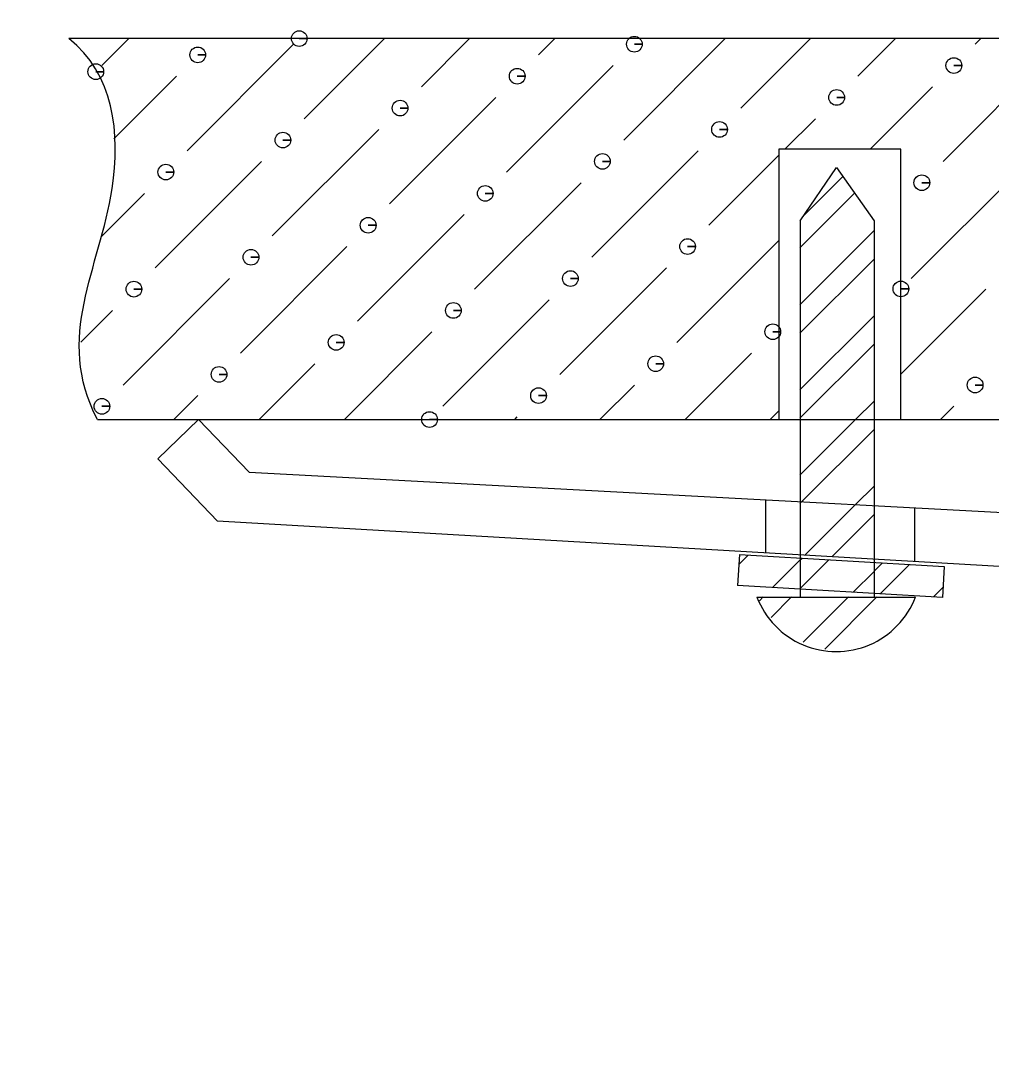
# Model space of a CAD drawing. Header units: millimetres. Extents: x 195 to 1608, y 339 to 1330.
# Drawn here: x 1064.21 to 1089.35, y 940.93 to 968.02 of the extents above; entities that cross this region are included whole.
import ezdxf

# ---------------------------------------------------------------- set-up
doc = ezdxf.new("R2010")
doc.units = ezdxf.units.MM
doc.layers.add('尺寸標注', color=1, linetype='Continuous', lineweight=30)
doc.layers.add('細實線', color=1, linetype='Continuous', lineweight=13)
doc.styles.add('DIM', font='txt.shx', dxfattribs={"width": 0.7, "bigfont": 'chineset.shx'})
doc.dimstyles.new('mm+in', dxfattribs={"dimscale": 3.5, "dimtxt": 3.5, "dimasz": 2.5, "dimexe": 1.25, "dimexo": 0.625, "dimgap": 2, "dimtad": 1, "dimtoh": 1, "dimtxsty": 'DIM', "dimcen": 0, "dimclrd": 256, "dimclre": 256, "dimclrt": 3, "dimadec": 0, "dimazin": 0, "dimtfac": 1, "dimtmove": 0, "dimatfit": 3, "dimfxl": 1, "dimlwd": -1, "dimarcsym": 0})
doc.dimstyles.new('mm+in(开孔纸尺寸)', dxfattribs={"dimscale": 3, "dimtxt": 3.8, "dimasz": 2, "dimexe": 1.25, "dimexo": 0.625, "dimgap": 2, "dimtad": 1, "dimtxsty": 'DIM', "dimcen": 0, "dimclrd": 256, "dimclre": 256, "dimclrt": 3, "dimadec": 0, "dimazin": 0, "dimtfac": 1, "dimtmove": 0, "dimatfit": 1, "dimfxl": 1, "dimlwd": -1, "dimarcsym": 0})

# ---------------------------------------------------------------- blocks, each defined once
blk = doc.blocks.new('*D22')
at = {"layer": 'Defpoints', "color": 0}
for p in [(1140.221, 1120.803), (608.6, 865.319), (1140.221, 865.318)]:
    blk.add_point(p, dxfattribs=at)
at = {"layer": '尺寸標注', "lineweight": -2}
for p, q in [((608.6, 867.194), (608.6, 1124.553)), ((1140.221, 867.193), (1140.221, 1124.553))]:
    blk.add_line(p, q, dxfattribs=at)
at = {"layer": '尺寸標注'}
blk.add_line((614.6, 1120.803), (1134.221, 1120.803), dxfattribs=at)
for points in [[(614.6, 1121.803), (614.6, 1119.803), (608.6, 1120.803)], [(1134.221, 1119.803), (1134.221, 1121.803), (1140.221, 1120.803)]]:
    blk.add_solid(points, dxfattribs=at)
at = {"layer": '尺寸標注', "color": 3, "insert": (874.411, 1133.453), "char_height": 11.4, "attachment_point": 5, "style": 'DIM'}
blk.add_mtext('531,62mm [20 15/16"]', dxfattribs=at)
blk = doc.blocks.new('*D23')
at = {"layer": 'Defpoints', "color": 0}
for p in [(1146.571, 1167.803), (1146.571, 865.319), (602.25, 865.257)]:
    blk.add_point(p, dxfattribs=at)
at = {"layer": '尺寸標注', "lineweight": -2}
for p, q in [((602.25, 867.132), (602.25, 1171.553)), ((1146.571, 867.194), (1146.571, 1171.553))]:
    blk.add_line(p, q, dxfattribs=at)
at = {"layer": '尺寸標注'}
blk.add_line((608.25, 1167.803), (1140.571, 1167.803), dxfattribs=at)
for points in [[(608.25, 1168.803), (608.25, 1166.803), (602.25, 1167.803)], [(1140.571, 1166.803), (1140.571, 1168.803), (1146.571, 1167.803)]]:
    blk.add_solid(points, dxfattribs=at)
at = {"layer": '尺寸標注', "color": 3, "insert": (874.411, 1180.453), "char_height": 11.4, "attachment_point": 5, "style": 'DIM'}
blk.add_mtext('544,32mm [21 7/16"]', dxfattribs=at)
blk = doc.blocks.new('*D24')
at = {"layer": 'Defpoints', "color": 0}
for p in [(1152.921, 1207.303), (595.9, 865.319), (1152.921, 865.319)]:
    blk.add_point(p, dxfattribs=at)
at = {"layer": '尺寸標注', "lineweight": -2}
for p, q in [((595.9, 867.194), (595.9, 1211.053)), ((1152.921, 867.194), (1152.921, 1211.053))]:
    blk.add_line(p, q, dxfattribs=at)
at = {"layer": '尺寸標注'}
blk.add_line((601.9, 1207.303), (1146.921, 1207.303), dxfattribs=at)
for points in [[(601.9, 1208.303), (601.9, 1206.303), (595.9, 1207.303)], [(1146.921, 1206.303), (1146.921, 1208.303), (1152.921, 1207.303)]]:
    blk.add_solid(points, dxfattribs=at)
at = {"layer": '尺寸標注', "color": 3, "insert": (874.411, 1219.953), "char_height": 11.4, "attachment_point": 5, "style": 'DIM'}
blk.add_mtext('557,02mm [21 15/16"]', dxfattribs=at)
blk = doc.blocks.new('*D29')
at = {"layer": 'Defpoints', "color": 0}
for p in [(874.411, 1059.63), (874.411, 671.009), (1206.72, 671.009)]:
    blk.add_point(p, dxfattribs=at)
at = {"layer": '尺寸標注', "lineweight": -2}
for p, q in [((876.598, 1059.63), (1211.095, 1059.63)), ((876.598, 671.009), (1211.095, 671.009))]:
    blk.add_line(p, q, dxfattribs=at)
at = {"layer": '尺寸標注'}
blk.add_line((1206.72, 1050.88), (1206.72, 679.759), dxfattribs=at)
for points in [[(1208.179, 1050.88), (1205.262, 1050.88), (1206.72, 1059.63)], [(1205.262, 679.759), (1208.179, 679.759), (1206.72, 671.009)]]:
    blk.add_solid(points, dxfattribs=at)
at = {"layer": '尺寸標注', "color": 3, "insert": (1192.575, 865.319), "char_height": 12.25, "attachment_point": 5, "rotation": 90, "style": 'DIM'}
blk.add_mtext('388,62mm [15 5/16"]', dxfattribs=at)
blk = doc.blocks.new('*D30')
at = {"layer": 'Defpoints', "color": 0}
for p in [(874.349, 1065.98), (874.411, 664.659), (1257.22, 664.659)]:
    blk.add_point(p, dxfattribs=at)
at = {"layer": '尺寸標注', "lineweight": -2}
for p, q in [((876.537, 1065.98), (1261.595, 1065.98)), ((876.598, 664.659), (1261.595, 664.659))]:
    blk.add_line(p, q, dxfattribs=at)
at = {"layer": '尺寸標注'}
blk.add_line((1257.22, 1057.23), (1257.22, 673.409), dxfattribs=at)
for points in [[(1258.679, 1057.23), (1255.762, 1057.23), (1257.22, 1065.98)], [(1255.762, 673.409), (1258.679, 673.409), (1257.22, 664.659)]]:
    blk.add_solid(points, dxfattribs=at)
at = {"layer": '尺寸標注', "color": 3, "insert": (1243.075, 863.654), "char_height": 12.25, "attachment_point": 5, "rotation": 90, "style": 'DIM'}
blk.add_mtext('401,32mm [15 13/16"]', dxfattribs=at)
blk = doc.blocks.new('*D31')
at = {"layer": 'Defpoints', "color": 0}
for p in [(874.348, 1072.33), (874.411, 658.309), (1316.72, 658.309)]:
    blk.add_point(p, dxfattribs=at)
at = {"layer": '尺寸標注', "lineweight": -2}
for p, q in [((876.536, 1072.33), (1321.095, 1072.33)), ((876.598, 658.309), (1321.095, 658.309))]:
    blk.add_line(p, q, dxfattribs=at)
at = {"layer": '尺寸標注'}
blk.add_line((1316.72, 1063.58), (1316.72, 667.059), dxfattribs=at)
for points in [[(1318.179, 1063.58), (1315.262, 1063.58), (1316.72, 1072.33)], [(1315.262, 667.059), (1318.179, 667.059), (1316.72, 658.309)]]:
    blk.add_solid(points, dxfattribs=at)
at = {"layer": '尺寸標注', "color": 3, "insert": (1302.575, 865.154), "char_height": 12.25, "attachment_point": 5, "rotation": 90, "style": 'DIM'}
blk.add_mtext('414,02mm [16 5/16"]', dxfattribs=at)

msp = doc.modelspace()

# ---------------------------------------------------------------- linework, layer by layer
at = {"layer": '細實線'}
for points, knots in [([(1071.423, 967.56), (1071.423, 967.56), (1071.626, 967.56), (1071.626, 967.56), (1071.626, 967.56), (1071.626, 967.672), (1071.535, 967.763), (1071.423, 967.763), (1071.423, 967.763), (1071.311, 967.763), (1071.22, 967.672), (1071.22, 967.56), (1071.22, 967.56), (1071.22, 967.448), (1071.311, 967.357), (1071.423, 967.357), (1071.423, 967.357), (1071.535, 967.357), (1071.626, 967.448), (1071.626, 967.56), (1071.626, 967.56), (1071.626, 967.56), (1071.423, 967.56), (1071.423, 967.56)], [0, 0, 0, 0, 0.142857, 0.142857, 0.142857, 0.142857, 0.285714, 0.285714, 0.285714, 0.285714, 0.428571, 0.428571, 0.428571, 0.428571, 0.571429, 0.571429, 0.571429, 0.571429, 0.714286, 0.714286, 0.714286, 0.714286, 1, 1, 1, 1]), ([(1066.193, 957.689), (1065.079, 959.833), (1066.256, 961.598), (1066.576, 963.672), (1066.576, 963.672), (1066.796, 965.094), (1066.612, 966.663), (1065.451, 967.558)], [0, 0, 0, 0, 0.333333, 0.333333, 0.333333, 0.333333, 1, 1, 1, 1]), ([(1080.108, 967.413), (1080.108, 967.413), (1080.311, 967.413), (1080.311, 967.413), (1080.311, 967.413), (1080.311, 967.525), (1080.219, 967.617), (1080.108, 967.617), (1080.108, 967.617), (1079.995, 967.617), (1079.904, 967.525), (1079.904, 967.413), (1079.904, 967.413), (1079.904, 967.302), (1079.995, 967.21), (1080.108, 967.21), (1080.108, 967.21), (1080.219, 967.21), (1080.311, 967.302), (1080.311, 967.413), (1080.311, 967.413), (1080.311, 967.413), (1080.108, 967.413), (1080.108, 967.413)], [0, 0, 0, 0, 0.142857, 0.142857, 0.142857, 0.142857, 0.285714, 0.285714, 0.285714, 0.285714, 0.428571, 0.428571, 0.428571, 0.428571, 0.571429, 0.571429, 0.571429, 0.571429, 0.714286, 0.714286, 0.714286, 0.714286, 1, 1, 1, 1]), ([(1068.793, 967.137), (1068.793, 967.137), (1068.997, 967.137), (1068.997, 967.137), (1068.997, 967.137), (1068.997, 967.249), (1068.905, 967.341), (1068.793, 967.341), (1068.793, 967.341), (1068.681, 967.341), (1068.59, 967.249), (1068.59, 967.137), (1068.59, 967.137), (1068.59, 967.026), (1068.681, 966.934), (1068.793, 966.934), (1068.793, 966.934), (1068.905, 966.934), (1068.997, 967.026), (1068.997, 967.137), (1068.997, 967.137), (1068.997, 967.137), (1068.793, 967.137), (1068.793, 967.137)], [0, 0, 0, 0, 0.142857, 0.142857, 0.142857, 0.142857, 0.285714, 0.285714, 0.285714, 0.285714, 0.428571, 0.428571, 0.428571, 0.428571, 0.571429, 0.571429, 0.571429, 0.571429, 0.714286, 0.714286, 0.714286, 0.714286, 1, 1, 1, 1]), ([(1066.151, 966.701), (1066.151, 966.701), (1066.354, 966.701), (1066.354, 966.701), (1066.354, 966.701), (1066.354, 966.814), (1066.262, 966.905), (1066.151, 966.905), (1066.151, 966.905), (1066.039, 966.905), (1065.947, 966.814), (1065.947, 966.701), (1065.947, 966.701), (1065.947, 966.59), (1066.039, 966.499), (1066.151, 966.499), (1066.151, 966.499), (1066.262, 966.499), (1066.354, 966.59), (1066.354, 966.701), (1066.354, 966.701), (1066.354, 966.701), (1066.151, 966.701), (1066.151, 966.701)], [0, 0, 0, 0, 0.142857, 0.142857, 0.142857, 0.142857, 0.285714, 0.285714, 0.285714, 0.285714, 0.428571, 0.428571, 0.428571, 0.428571, 0.571429, 0.571429, 0.571429, 0.571429, 0.714286, 0.714286, 0.714286, 0.714286, 1, 1, 1, 1]), ([(1088.387, 966.861), (1088.387, 966.861), (1088.59, 966.861), (1088.59, 966.861), (1088.59, 966.861), (1088.59, 966.973), (1088.499, 967.064), (1088.387, 967.064), (1088.387, 967.064), (1088.275, 967.064), (1088.183, 966.973), (1088.183, 966.861), (1088.183, 966.861), (1088.183, 966.749), (1088.275, 966.658), (1088.387, 966.658), (1088.387, 966.658), (1088.499, 966.658), (1088.59, 966.749), (1088.59, 966.861), (1088.59, 966.861), (1088.59, 966.861), (1088.387, 966.861), (1088.387, 966.861)], [0, 0, 0, 0, 0.142857, 0.142857, 0.142857, 0.142857, 0.285714, 0.285714, 0.285714, 0.285714, 0.428571, 0.428571, 0.428571, 0.428571, 0.571429, 0.571429, 0.571429, 0.571429, 0.714286, 0.714286, 0.714286, 0.714286, 1, 1, 1, 1]), ([(1077.071, 966.585), (1077.071, 966.585), (1077.274, 966.585), (1077.274, 966.585), (1077.274, 966.585), (1077.274, 966.697), (1077.183, 966.788), (1077.071, 966.788), (1077.071, 966.788), (1076.959, 966.788), (1076.868, 966.697), (1076.868, 966.585), (1076.868, 966.585), (1076.868, 966.473), (1076.959, 966.381), (1077.071, 966.381), (1077.071, 966.381), (1077.183, 966.381), (1077.274, 966.473), (1077.274, 966.585), (1077.274, 966.585), (1077.274, 966.585), (1077.071, 966.585), (1077.071, 966.585)], [0, 0, 0, 0, 0.142857, 0.142857, 0.142857, 0.142857, 0.285714, 0.285714, 0.285714, 0.285714, 0.428571, 0.428571, 0.428571, 0.428571, 0.571429, 0.571429, 0.571429, 0.571429, 0.714286, 0.714286, 0.714286, 0.714286, 1, 1, 1, 1]), ([(1085.351, 966.034), (1085.351, 966.034), (1085.554, 966.034), (1085.554, 966.034), (1085.554, 966.034), (1085.554, 966.145), (1085.462, 966.237), (1085.351, 966.237), (1085.351, 966.237), (1085.239, 966.237), (1085.147, 966.145), (1085.147, 966.034), (1085.147, 966.034), (1085.147, 965.921), (1085.239, 965.83), (1085.351, 965.83), (1085.351, 965.83), (1085.462, 965.83), (1085.554, 965.921), (1085.554, 966.034), (1085.554, 966.034), (1085.554, 966.034), (1085.351, 966.034), (1085.351, 966.034)], [0, 0, 0, 0, 0.142857, 0.142857, 0.142857, 0.142857, 0.285714, 0.285714, 0.285714, 0.285714, 0.428571, 0.428571, 0.428571, 0.428571, 0.571429, 0.571429, 0.571429, 0.571429, 0.714286, 0.714286, 0.714286, 0.714286, 1, 1, 1, 1]), ([(1074.037, 965.758), (1074.037, 965.758), (1074.24, 965.758), (1074.24, 965.758), (1074.24, 965.758), (1074.24, 965.869), (1074.149, 965.961), (1074.037, 965.961), (1074.037, 965.961), (1073.925, 965.961), (1073.834, 965.869), (1073.834, 965.758), (1073.834, 965.758), (1073.834, 965.646), (1073.925, 965.554), (1074.037, 965.554), (1074.037, 965.554), (1074.149, 965.554), (1074.24, 965.646), (1074.24, 965.758), (1074.24, 965.758), (1074.24, 965.758), (1074.037, 965.758), (1074.037, 965.758)], [0, 0, 0, 0, 0.142857, 0.142857, 0.142857, 0.142857, 0.285714, 0.285714, 0.285714, 0.285714, 0.428571, 0.428571, 0.428571, 0.428571, 0.571429, 0.571429, 0.571429, 0.571429, 0.714286, 0.714286, 0.714286, 0.714286, 1, 1, 1, 1]), ([(1082.315, 965.205), (1082.315, 965.205), (1082.518, 965.205), (1082.518, 965.205), (1082.518, 965.205), (1082.518, 965.317), (1082.427, 965.408), (1082.315, 965.408), (1082.315, 965.408), (1082.203, 965.408), (1082.112, 965.317), (1082.112, 965.205), (1082.112, 965.205), (1082.112, 965.093), (1082.203, 965.001), (1082.315, 965.001), (1082.315, 965.001), (1082.427, 965.001), (1082.518, 965.093), (1082.518, 965.205), (1082.518, 965.205), (1082.518, 965.205), (1082.315, 965.205), (1082.315, 965.205)], [0, 0, 0, 0, 0.142857, 0.142857, 0.142857, 0.142857, 0.285714, 0.285714, 0.285714, 0.285714, 0.428571, 0.428571, 0.428571, 0.428571, 0.571429, 0.571429, 0.571429, 0.571429, 0.714286, 0.714286, 0.714286, 0.714286, 1, 1, 1, 1]), ([(1071.001, 964.929), (1071.001, 964.929), (1071.204, 964.929), (1071.204, 964.929), (1071.204, 964.929), (1071.204, 965.04), (1071.113, 965.132), (1071.001, 965.132), (1071.001, 965.132), (1070.889, 965.132), (1070.798, 965.04), (1070.798, 964.929), (1070.798, 964.929), (1070.798, 964.816), (1070.889, 964.726), (1071.001, 964.726), (1071.001, 964.726), (1071.113, 964.726), (1071.204, 964.816), (1071.204, 964.929), (1071.204, 964.929), (1071.204, 964.929), (1071.001, 964.929), (1071.001, 964.929)], [0, 0, 0, 0, 0.142857, 0.142857, 0.142857, 0.142857, 0.285714, 0.285714, 0.285714, 0.285714, 0.428571, 0.428571, 0.428571, 0.428571, 0.571429, 0.571429, 0.571429, 0.571429, 0.714286, 0.714286, 0.714286, 0.714286, 1, 1, 1, 1]), ([(1079.28, 964.378), (1079.28, 964.378), (1079.483, 964.378), (1079.483, 964.378), (1079.483, 964.378), (1079.483, 964.49), (1079.392, 964.581), (1079.28, 964.581), (1079.28, 964.581), (1079.168, 964.581), (1079.077, 964.49), (1079.077, 964.378), (1079.077, 964.378), (1079.077, 964.266), (1079.168, 964.175), (1079.28, 964.175), (1079.28, 964.175), (1079.392, 964.175), (1079.483, 964.266), (1079.483, 964.378), (1079.483, 964.378), (1079.483, 964.378), (1079.28, 964.378), (1079.28, 964.378)], [0, 0, 0, 0, 0.142857, 0.142857, 0.142857, 0.142857, 0.285714, 0.285714, 0.285714, 0.285714, 0.428571, 0.428571, 0.428571, 0.428571, 0.571429, 0.571429, 0.571429, 0.571429, 0.714286, 0.714286, 0.714286, 0.714286, 1, 1, 1, 1]), ([(1067.966, 964.101), (1067.966, 964.101), (1068.17, 964.101), (1068.17, 964.101), (1068.17, 964.101), (1068.17, 964.213), (1068.078, 964.304), (1067.966, 964.304), (1067.966, 964.304), (1067.854, 964.304), (1067.763, 964.213), (1067.763, 964.101), (1067.763, 964.101), (1067.763, 963.989), (1067.854, 963.898), (1067.966, 963.898), (1067.966, 963.898), (1068.078, 963.898), (1068.17, 963.989), (1068.17, 964.101), (1068.17, 964.101), (1068.17, 964.101), (1067.966, 964.101), (1067.966, 964.101)], [0, 0, 0, 0, 0.142857, 0.142857, 0.142857, 0.142857, 0.285714, 0.285714, 0.285714, 0.285714, 0.428571, 0.428571, 0.428571, 0.428571, 0.571429, 0.571429, 0.571429, 0.571429, 0.714286, 0.714286, 0.714286, 0.714286, 1, 1, 1, 1]), ([(1087.558, 963.825), (1087.558, 963.825), (1087.761, 963.825), (1087.761, 963.825), (1087.761, 963.825), (1087.761, 963.937), (1087.669, 964.028), (1087.558, 964.028), (1087.558, 964.028), (1087.445, 964.028), (1087.354, 963.937), (1087.354, 963.825), (1087.354, 963.825), (1087.354, 963.713), (1087.445, 963.622), (1087.558, 963.622), (1087.558, 963.622), (1087.669, 963.622), (1087.761, 963.713), (1087.761, 963.825), (1087.761, 963.825), (1087.761, 963.825), (1087.558, 963.825), (1087.558, 963.825)], [0, 0, 0, 0, 0.142857, 0.142857, 0.142857, 0.142857, 0.285714, 0.285714, 0.285714, 0.285714, 0.428571, 0.428571, 0.428571, 0.428571, 0.571429, 0.571429, 0.571429, 0.571429, 0.714286, 0.714286, 0.714286, 0.714286, 1, 1, 1, 1]), ([(1076.244, 963.548), (1076.244, 963.548), (1076.447, 963.548), (1076.447, 963.548), (1076.447, 963.548), (1076.447, 963.66), (1076.356, 963.751), (1076.244, 963.751), (1076.244, 963.751), (1076.132, 963.751), (1076.041, 963.66), (1076.041, 963.548), (1076.041, 963.548), (1076.041, 963.436), (1076.132, 963.345), (1076.244, 963.345), (1076.244, 963.345), (1076.356, 963.345), (1076.447, 963.436), (1076.447, 963.548), (1076.447, 963.548), (1076.447, 963.548), (1076.244, 963.548), (1076.244, 963.548)], [0, 0, 0, 0, 0.142857, 0.142857, 0.142857, 0.142857, 0.285714, 0.285714, 0.285714, 0.285714, 0.428571, 0.428571, 0.428571, 0.428571, 0.571429, 0.571429, 0.571429, 0.571429, 0.714286, 0.714286, 0.714286, 0.714286, 1, 1, 1, 1]), ([(1073.209, 962.721), (1073.209, 962.721), (1073.413, 962.721), (1073.413, 962.721), (1073.413, 962.721), (1073.413, 962.833), (1073.322, 962.925), (1073.209, 962.925), (1073.209, 962.925), (1073.098, 962.925), (1073.006, 962.833), (1073.006, 962.721), (1073.006, 962.721), (1073.006, 962.609), (1073.098, 962.518), (1073.209, 962.518), (1073.209, 962.518), (1073.322, 962.518), (1073.413, 962.609), (1073.413, 962.721), (1073.413, 962.721), (1073.413, 962.721), (1073.209, 962.721), (1073.209, 962.721)], [0, 0, 0, 0, 0.142857, 0.142857, 0.142857, 0.142857, 0.285714, 0.285714, 0.285714, 0.285714, 0.428571, 0.428571, 0.428571, 0.428571, 0.571429, 0.571429, 0.571429, 0.571429, 0.714286, 0.714286, 0.714286, 0.714286, 1, 1, 1, 1]), ([(1081.487, 962.17), (1081.487, 962.17), (1081.691, 962.17), (1081.691, 962.17), (1081.691, 962.17), (1081.691, 962.282), (1081.599, 962.374), (1081.487, 962.374), (1081.487, 962.374), (1081.376, 962.374), (1081.284, 962.282), (1081.284, 962.17), (1081.284, 962.17), (1081.284, 962.058), (1081.376, 961.967), (1081.487, 961.967), (1081.487, 961.967), (1081.599, 961.967), (1081.691, 962.058), (1081.691, 962.17), (1081.691, 962.17), (1081.691, 962.17), (1081.487, 962.17), (1081.487, 962.17)], [0, 0, 0, 0, 0.142857, 0.142857, 0.142857, 0.142857, 0.285714, 0.285714, 0.285714, 0.285714, 0.428571, 0.428571, 0.428571, 0.428571, 0.571429, 0.571429, 0.571429, 0.571429, 0.714286, 0.714286, 0.714286, 0.714286, 1, 1, 1, 1]), ([(1070.173, 961.894), (1070.173, 961.894), (1070.376, 961.894), (1070.376, 961.894), (1070.376, 961.894), (1070.376, 962.006), (1070.285, 962.097), (1070.173, 962.097), (1070.173, 962.097), (1070.061, 962.097), (1069.97, 962.006), (1069.97, 961.894), (1069.97, 961.894), (1069.97, 961.782), (1070.061, 961.691), (1070.173, 961.691), (1070.173, 961.691), (1070.285, 961.691), (1070.376, 961.782), (1070.376, 961.894), (1070.376, 961.894), (1070.376, 961.894), (1070.173, 961.894), (1070.173, 961.894)], [0, 0, 0, 0, 0.142857, 0.142857, 0.142857, 0.142857, 0.285714, 0.285714, 0.285714, 0.285714, 0.428571, 0.428571, 0.428571, 0.428571, 0.571429, 0.571429, 0.571429, 0.571429, 0.714286, 0.714286, 0.714286, 0.714286, 1, 1, 1, 1]), ([(1078.451, 961.341), (1078.451, 961.341), (1078.654, 961.341), (1078.654, 961.341), (1078.654, 961.341), (1078.654, 961.453), (1078.563, 961.545), (1078.451, 961.545), (1078.451, 961.545), (1078.339, 961.545), (1078.248, 961.453), (1078.248, 961.341), (1078.248, 961.341), (1078.248, 961.229), (1078.339, 961.138), (1078.451, 961.138), (1078.451, 961.138), (1078.563, 961.138), (1078.654, 961.229), (1078.654, 961.341), (1078.654, 961.341), (1078.654, 961.341), (1078.451, 961.341), (1078.451, 961.341)], [0, 0, 0, 0, 0.142857, 0.142857, 0.142857, 0.142857, 0.285714, 0.285714, 0.285714, 0.285714, 0.428571, 0.428571, 0.428571, 0.428571, 0.571429, 0.571429, 0.571429, 0.571429, 0.714286, 0.714286, 0.714286, 0.714286, 1, 1, 1, 1]), ([(1067.139, 961.066), (1067.139, 961.066), (1067.342, 961.066), (1067.342, 961.066), (1067.342, 961.066), (1067.342, 961.178), (1067.251, 961.27), (1067.139, 961.27), (1067.139, 961.27), (1067.027, 961.27), (1066.936, 961.178), (1066.936, 961.066), (1066.936, 961.066), (1066.936, 960.955), (1067.027, 960.863), (1067.139, 960.863), (1067.139, 960.863), (1067.251, 960.863), (1067.342, 960.955), (1067.342, 961.066), (1067.342, 961.066), (1067.342, 961.066), (1067.139, 961.066), (1067.139, 961.066)], [0, 0, 0, 0, 0.142857, 0.142857, 0.142857, 0.142857, 0.285714, 0.285714, 0.285714, 0.285714, 0.428571, 0.428571, 0.428571, 0.428571, 0.571429, 0.571429, 0.571429, 0.571429, 0.714286, 0.714286, 0.714286, 0.714286, 1, 1, 1, 1]), ([(1087.013, 961.073), (1087.013, 961.073), (1087.216, 961.073), (1087.216, 961.073), (1087.216, 961.073), (1087.216, 961.185), (1087.125, 961.276), (1087.013, 961.276), (1087.013, 961.276), (1086.901, 961.276), (1086.81, 961.185), (1086.81, 961.073), (1086.81, 961.073), (1086.81, 960.961), (1086.901, 960.87), (1087.013, 960.87), (1087.013, 960.87), (1087.125, 960.87), (1087.216, 960.961), (1087.216, 961.073), (1087.216, 961.073), (1087.216, 961.073), (1087.013, 961.073), (1087.013, 961.073)], [0, 0, 0, 0, 0.142857, 0.142857, 0.142857, 0.142857, 0.285714, 0.285714, 0.285714, 0.285714, 0.428571, 0.428571, 0.428571, 0.428571, 0.571429, 0.571429, 0.571429, 0.571429, 0.714286, 0.714286, 0.714286, 0.714286, 1, 1, 1, 1]), ([(1075.417, 960.514), (1075.417, 960.514), (1075.62, 960.514), (1075.62, 960.514), (1075.62, 960.514), (1075.62, 960.626), (1075.529, 960.717), (1075.417, 960.717), (1075.417, 960.717), (1075.305, 960.717), (1075.214, 960.626), (1075.214, 960.514), (1075.214, 960.514), (1075.214, 960.402), (1075.305, 960.311), (1075.417, 960.311), (1075.417, 960.311), (1075.529, 960.311), (1075.62, 960.402), (1075.62, 960.514), (1075.62, 960.514), (1075.62, 960.514), (1075.417, 960.514), (1075.417, 960.514)], [0, 0, 0, 0, 0.142857, 0.142857, 0.142857, 0.142857, 0.285714, 0.285714, 0.285714, 0.285714, 0.428571, 0.428571, 0.428571, 0.428571, 0.571429, 0.571429, 0.571429, 0.571429, 0.714286, 0.714286, 0.714286, 0.714286, 1, 1, 1, 1]), ([(1083.695, 959.963), (1083.695, 959.963), (1083.898, 959.963), (1083.898, 959.963), (1083.898, 959.963), (1083.898, 960.075), (1083.807, 960.166), (1083.695, 960.166), (1083.695, 960.166), (1083.583, 960.166), (1083.491, 960.075), (1083.491, 959.963), (1083.491, 959.963), (1083.491, 959.851), (1083.583, 959.76), (1083.695, 959.76), (1083.695, 959.76), (1083.807, 959.76), (1083.898, 959.851), (1083.898, 959.963), (1083.898, 959.963), (1083.898, 959.963), (1083.695, 959.963), (1083.695, 959.963)], [0, 0, 0, 0, 0.142857, 0.142857, 0.142857, 0.142857, 0.285714, 0.285714, 0.285714, 0.285714, 0.428571, 0.428571, 0.428571, 0.428571, 0.571429, 0.571429, 0.571429, 0.571429, 0.714286, 0.714286, 0.714286, 0.714286, 1, 1, 1, 1]), ([(1072.381, 959.687), (1072.381, 959.687), (1072.584, 959.687), (1072.584, 959.687), (1072.584, 959.687), (1072.584, 959.798), (1072.492, 959.89), (1072.381, 959.89), (1072.381, 959.89), (1072.268, 959.89), (1072.177, 959.798), (1072.177, 959.687), (1072.177, 959.687), (1072.177, 959.575), (1072.268, 959.483), (1072.381, 959.483), (1072.381, 959.483), (1072.492, 959.483), (1072.584, 959.575), (1072.584, 959.687), (1072.584, 959.687), (1072.584, 959.687), (1072.381, 959.687), (1072.381, 959.687)], [0, 0, 0, 0, 0.142857, 0.142857, 0.142857, 0.142857, 0.285714, 0.285714, 0.285714, 0.285714, 0.428571, 0.428571, 0.428571, 0.428571, 0.571429, 0.571429, 0.571429, 0.571429, 0.714286, 0.714286, 0.714286, 0.714286, 1, 1, 1, 1]), ([(1080.66, 959.134), (1080.66, 959.134), (1080.863, 959.134), (1080.863, 959.134), (1080.863, 959.134), (1080.863, 959.246), (1080.772, 959.337), (1080.66, 959.337), (1080.66, 959.337), (1080.548, 959.337), (1080.457, 959.246), (1080.457, 959.134), (1080.457, 959.134), (1080.457, 959.022), (1080.548, 958.931), (1080.66, 958.931), (1080.66, 958.931), (1080.772, 958.931), (1080.863, 959.022), (1080.863, 959.134), (1080.863, 959.134), (1080.863, 959.134), (1080.66, 959.134), (1080.66, 959.134)], [0, 0, 0, 0, 0.142857, 0.142857, 0.142857, 0.142857, 0.285714, 0.285714, 0.285714, 0.285714, 0.428571, 0.428571, 0.428571, 0.428571, 0.571429, 0.571429, 0.571429, 0.571429, 0.714286, 0.714286, 0.714286, 0.714286, 1, 1, 1, 1]), ([(1069.345, 958.857), (1069.345, 958.857), (1069.547, 958.857), (1069.547, 958.857), (1069.547, 958.857), (1069.547, 958.97), (1069.456, 959.061), (1069.345, 959.061), (1069.345, 959.061), (1069.232, 959.061), (1069.141, 958.97), (1069.141, 958.857), (1069.141, 958.857), (1069.141, 958.746), (1069.232, 958.655), (1069.345, 958.655), (1069.345, 958.655), (1069.456, 958.655), (1069.547, 958.746), (1069.547, 958.857), (1069.547, 958.857), (1069.547, 958.857), (1069.345, 958.857), (1069.345, 958.857)], [0, 0, 0, 0, 0.142857, 0.142857, 0.142857, 0.142857, 0.285714, 0.285714, 0.285714, 0.285714, 0.428571, 0.428571, 0.428571, 0.428571, 0.571429, 0.571429, 0.571429, 0.571429, 0.714286, 0.714286, 0.714286, 0.714286, 1, 1, 1, 1]), ([(1088.937, 958.583), (1088.937, 958.583), (1089.141, 958.583), (1089.141, 958.583), (1089.141, 958.583), (1089.141, 958.695), (1089.049, 958.786), (1088.937, 958.786), (1088.937, 958.786), (1088.826, 958.786), (1088.734, 958.695), (1088.734, 958.583), (1088.734, 958.583), (1088.734, 958.471), (1088.826, 958.38), (1088.937, 958.38), (1088.937, 958.38), (1089.049, 958.38), (1089.141, 958.471), (1089.141, 958.583), (1089.141, 958.583), (1089.141, 958.583), (1088.937, 958.583), (1088.937, 958.583)], [0, 0, 0, 0, 0.142857, 0.142857, 0.142857, 0.142857, 0.285714, 0.285714, 0.285714, 0.285714, 0.428571, 0.428571, 0.428571, 0.428571, 0.571429, 0.571429, 0.571429, 0.571429, 0.714286, 0.714286, 0.714286, 0.714286, 1, 1, 1, 1]), ([(1077.624, 958.307), (1077.624, 958.307), (1077.827, 958.307), (1077.827, 958.307), (1077.827, 958.307), (1077.827, 958.419), (1077.736, 958.51), (1077.624, 958.51), (1077.624, 958.51), (1077.512, 958.51), (1077.421, 958.419), (1077.421, 958.307), (1077.421, 958.307), (1077.421, 958.195), (1077.512, 958.104), (1077.624, 958.104), (1077.624, 958.104), (1077.736, 958.104), (1077.827, 958.195), (1077.827, 958.307), (1077.827, 958.307), (1077.827, 958.307), (1077.624, 958.307), (1077.624, 958.307)], [0, 0, 0, 0, 0.142857, 0.142857, 0.142857, 0.142857, 0.285714, 0.285714, 0.285714, 0.285714, 0.428571, 0.428571, 0.428571, 0.428571, 0.571429, 0.571429, 0.571429, 0.571429, 0.714286, 0.714286, 0.714286, 0.714286, 1, 1, 1, 1]), ([(1066.31, 958.031), (1066.31, 958.031), (1066.513, 958.031), (1066.513, 958.031), (1066.513, 958.031), (1066.513, 958.142), (1066.422, 958.234), (1066.31, 958.234), (1066.31, 958.234), (1066.198, 958.234), (1066.107, 958.142), (1066.107, 958.031), (1066.107, 958.031), (1066.107, 957.919), (1066.198, 957.827), (1066.31, 957.827), (1066.31, 957.827), (1066.422, 957.827), (1066.513, 957.919), (1066.513, 958.031), (1066.513, 958.031), (1066.513, 958.031), (1066.31, 958.031), (1066.31, 958.031)], [0, 0, 0, 0, 0.142857, 0.142857, 0.142857, 0.142857, 0.285714, 0.285714, 0.285714, 0.285714, 0.428571, 0.428571, 0.428571, 0.428571, 0.571429, 0.571429, 0.571429, 0.571429, 0.714286, 0.714286, 0.714286, 0.714286, 1, 1, 1, 1]), ([(1074.799, 957.689), (1074.799, 957.689), (1075.002, 957.689), (1075.002, 957.689), (1075.002, 957.689), (1075.002, 957.801), (1074.911, 957.892), (1074.799, 957.892), (1074.799, 957.892), (1074.687, 957.892), (1074.596, 957.801), (1074.596, 957.689), (1074.596, 957.689), (1074.596, 957.577), (1074.687, 957.486), (1074.799, 957.486), (1074.799, 957.486), (1074.911, 957.486), (1075.002, 957.577), (1075.002, 957.689), (1075.002, 957.689), (1075.002, 957.689), (1074.799, 957.689), (1074.799, 957.689)], [0, 0, 0, 0, 0.142857, 0.142857, 0.142857, 0.142857, 0.285714, 0.285714, 0.285714, 0.285714, 0.428571, 0.428571, 0.428571, 0.428571, 0.571429, 0.571429, 0.571429, 0.571429, 0.714286, 0.714286, 0.714286, 0.714286, 1, 1, 1, 1]), ([(1083.283, 953.089), (1083.498, 952.532), (1083.928, 952.085), (1084.478, 951.851), (1084.478, 951.851), (1085.027, 951.619), (1085.648, 951.619), (1086.199, 951.851), (1086.199, 951.851), (1086.748, 952.085), (1087.179, 952.532), (1087.394, 953.089)], [0, 0, 0, 0, 0.25, 0.25, 0.25, 0.25, 0.5, 0.5, 0.5, 0.5, 1, 1, 1, 1])]:
    msp.add_open_spline(points, degree=3, knots=knots, dxfattribs=at)
for points in [[(1104.845, 967.56), (1104.845, 967.56), (1065.453, 967.56), (1065.453, 967.56)], [(1066.31, 966.861), (1066.31, 966.861), (1067.008, 967.56), (1067.008, 967.56)], [(1068.517, 964.653), (1068.517, 964.653), (1071.277, 967.413), (1071.277, 967.413)], [(1071.553, 965.481), (1071.553, 965.481), (1073.632, 967.56), (1073.632, 967.56)], [(1074.589, 966.309), (1074.589, 966.309), (1075.839, 967.56), (1075.839, 967.56)], [(1077.624, 967.137), (1077.624, 967.137), (1078.046, 967.56), (1078.046, 967.56)], [(1079.831, 964.929), (1079.831, 964.929), (1082.46, 967.56), (1082.46, 967.56)], [(1082.867, 965.758), (1082.867, 965.758), (1084.669, 967.56), (1084.669, 967.56)], [(1085.902, 966.585), (1085.902, 966.585), (1086.877, 967.56), (1086.877, 967.56)], [(1088.937, 967.413), (1088.937, 967.413), (1089.084, 967.56), (1089.084, 967.56)], [(1088.111, 964.378), (1088.111, 964.378), (1090.868, 967.137), (1090.868, 967.137)], [(1076.795, 964.101), (1076.795, 964.101), (1079.555, 966.861), (1079.555, 966.861)], [(1066.616, 964.961), (1066.616, 964.961), (1068.241, 966.585), (1068.241, 966.585)], [(1086.217, 964.691), (1086.217, 964.691), (1087.834, 966.309), (1087.834, 966.309)], [(1073.76, 963.274), (1073.76, 963.274), (1076.52, 966.034), (1076.52, 966.034)], [(1084.009, 964.691), (1084.009, 964.691), (1084.798, 965.481), (1084.798, 965.481)], [(1070.724, 962.445), (1070.724, 962.445), (1073.484, 965.205), (1073.484, 965.205)], [(1087.017, 964.691), (1087.017, 964.691), (1083.855, 964.691), (1083.855, 964.691)], [(1083.855, 964.691), (1083.855, 964.691), (1083.855, 957.689), (1083.855, 957.689)], [(1087.017, 957.689), (1087.017, 957.689), (1087.017, 964.691), (1087.017, 964.691)], [(1079.003, 961.894), (1079.003, 961.894), (1081.763, 964.653), (1081.763, 964.653)], [(1082.04, 962.721), (1082.04, 962.721), (1083.854, 964.535), (1083.854, 964.535)], [(1067.689, 961.617), (1067.689, 961.617), (1070.447, 964.378), (1070.447, 964.378)], [(1084.4, 962.839), (1084.4, 962.839), (1085.348, 964.216), (1085.348, 964.216)], [(1085.348, 964.216), (1085.348, 964.216), (1086.319, 962.839), (1086.319, 962.839)], [(1084.473, 962.947), (1084.473, 962.947), (1085.51, 963.984), (1085.51, 963.984)], [(1087.281, 961.341), (1087.281, 961.341), (1090.041, 964.101), (1090.041, 964.101)], [(1075.967, 961.066), (1075.967, 961.066), (1078.727, 963.825), (1078.727, 963.825)], [(1066.306, 962.443), (1066.306, 962.443), (1067.413, 963.548), (1067.413, 963.548)], [(1084.396, 962.136), (1084.396, 962.136), (1085.814, 963.552), (1085.814, 963.552)], [(1072.932, 960.238), (1072.932, 960.238), (1075.693, 962.997), (1075.693, 962.997)], [(1084.4, 962.839), (1084.4, 962.839), (1084.4, 953.089), (1084.4, 953.089)], [(1086.319, 962.839), (1086.319, 962.839), (1086.319, 953.089), (1086.319, 953.089)], [(1084.396, 960.664), (1084.396, 960.664), (1086.318, 962.584), (1086.318, 962.584)], [(1081.21, 959.687), (1081.21, 959.687), (1083.854, 962.328), (1083.854, 962.328)], [(1069.897, 959.41), (1069.897, 959.41), (1072.657, 962.17), (1072.657, 962.17)], [(1084.396, 959.929), (1084.396, 959.929), (1086.318, 961.848), (1086.318, 961.848)], [(1078.174, 958.857), (1078.174, 958.857), (1080.936, 961.617), (1080.936, 961.617)], [(1066.862, 958.583), (1066.862, 958.583), (1069.62, 961.341), (1069.62, 961.341)], [(1087.013, 958.866), (1087.013, 958.866), (1089.214, 961.066), (1089.214, 961.066)], [(1075.14, 958.031), (1075.14, 958.031), (1077.9, 960.791), (1077.9, 960.791)], [(1065.766, 959.695), (1065.766, 959.695), (1066.585, 960.514), (1066.585, 960.514)], [(1084.396, 958.456), (1084.396, 958.456), (1086.318, 960.378), (1086.318, 960.378)], [(1072.592, 957.689), (1072.592, 957.689), (1074.863, 959.963), (1074.863, 959.963)], [(1084.396, 957.72), (1084.396, 957.72), (1086.318, 959.641), (1086.318, 959.641)], [(1081.422, 957.689), (1081.422, 957.689), (1083.143, 959.41), (1083.143, 959.41)], [(1070.383, 957.689), (1070.383, 957.689), (1071.829, 959.134), (1071.829, 959.134)], [(1079.213, 957.689), (1079.213, 957.689), (1080.107, 958.583), (1080.107, 958.583)], [(1068.176, 957.689), (1068.176, 957.689), (1068.793, 958.307), (1068.793, 958.307)], [(1085.836, 957.687), (1085.836, 957.687), (1086.318, 958.168), (1086.318, 958.168)], [(1088.044, 957.689), (1088.044, 957.689), (1088.387, 958.031), (1088.387, 958.031)], [(1066.196, 957.689), (1066.196, 957.689), (1106.493, 957.689), (1106.493, 957.689)], [(1068.814, 957.689), (1068.814, 957.689), (1067.756, 956.67), (1067.756, 956.67)], [(1070.127, 956.326), (1070.127, 956.326), (1068.814, 957.689), (1068.814, 957.689)], [(1077.006, 957.689), (1077.006, 957.689), (1077.071, 957.754), (1077.071, 957.754)], [(1083.629, 957.689), (1083.629, 957.689), (1083.854, 957.912), (1083.854, 957.912)], [(1084.398, 956.249), (1084.398, 956.249), (1085.838, 957.689), (1085.838, 957.689)], [(1084.443, 955.558), (1084.443, 955.558), (1086.318, 957.434), (1086.318, 957.434)], [(1067.756, 956.67), (1067.756, 956.67), (1069.308, 955.058), (1069.308, 955.058)], [(1070.127, 956.326), (1070.127, 956.326), (1101.126, 954.664), (1101.126, 954.664)], [(1085.839, 955.484), (1085.839, 955.484), (1086.318, 955.962), (1086.318, 955.962)], [(1083.506, 955.609), (1083.506, 955.609), (1083.506, 954.232), (1083.506, 954.232)], [(1084.398, 955.515), (1084.398, 955.515), (1084.443, 955.558), (1084.443, 955.558)], [(1084.528, 954.172), (1084.528, 954.172), (1085.839, 955.484), (1085.839, 955.484)], [(1085.223, 954.131), (1085.223, 954.131), (1086.318, 955.227), (1086.318, 955.227)], [(1087.368, 955.402), (1087.368, 955.402), (1087.368, 954.008), (1087.368, 954.008)], [(1101.786, 953.168), (1101.786, 953.168), (1069.306, 955.058), (1069.306, 955.058)], [(1082.831, 954.19), (1082.831, 954.19), (1082.784, 953.387), (1082.784, 953.387)], [(1082.817, 953.932), (1082.817, 953.932), (1083.06, 954.176), (1083.06, 954.176)], [(1082.831, 954.19), (1082.831, 954.19), (1088.136, 953.881), (1088.136, 953.881)], [(1083.691, 953.335), (1083.691, 953.335), (1084.398, 954.042), (1084.398, 954.042)], [(1084.398, 954.042), (1084.398, 954.042), (1084.452, 954.096), (1084.452, 954.096)], [(1084.398, 953.305), (1084.398, 953.305), (1085.147, 954.055), (1085.147, 954.055)], [(1086.319, 953.756), (1086.319, 953.756), (1086.537, 953.974), (1086.537, 953.974)], [(1086.473, 953.174), (1086.473, 953.174), (1087.234, 953.935), (1087.234, 953.935)], [(1088.136, 953.881), (1088.136, 953.881), (1088.089, 953.078), (1088.089, 953.078)], [(1085.776, 953.213), (1085.776, 953.213), (1086.318, 953.754), (1086.318, 953.754)], [(1088.089, 953.078), (1088.089, 953.078), (1082.784, 953.387), (1082.784, 953.387)], [(1087.863, 953.092), (1087.863, 953.092), (1088.104, 953.333), (1088.104, 953.333)], [(1083.281, 953.089), (1083.281, 953.089), (1087.392, 953.089), (1087.392, 953.089)], [(1083.348, 952.993), (1083.348, 952.993), (1083.445, 953.091), (1083.445, 953.091)], [(1083.65, 952.559), (1083.65, 952.559), (1084.182, 953.091), (1084.182, 953.091)], [(1084.387, 953.294), (1084.387, 953.294), (1084.398, 953.307), (1084.398, 953.307)], [(1084.478, 951.916), (1084.478, 951.916), (1085.654, 953.091), (1085.654, 953.091)], [(1085.04, 951.742), (1085.04, 951.742), (1086.39, 953.091), (1086.39, 953.091)]]:
    msp.add_open_spline(points, degree=3, dxfattribs=at)

# ---------------------------------------------------------------- dimensions: what is measured, and where the dimension line sits
at = {"layer": '尺寸標注'}
for base, p1, p2, picture, middle in [((1152.921, 1207.303), (595.9, 865.319), (1152.921, 865.319), '*D24', (874.411, 1219.953)), ((1146.571, 1167.803), (602.25, 865.257), (1146.571, 865.319), '*D23', (874.411, 1180.453)), ((1140.221, 1120.803), (608.6, 865.319), (1140.221, 865.318), '*D22', (874.411, 1133.453))]:
    dim = msp.add_linear_dim(base=base, p1=p1, p2=p2, dimstyle='mm+in(开孔纸尺寸)', override={"dimpost": 'mm', "dimtofl": 0}, dxfattribs=at)
    dim.commit()
    dim.dimension.update_dxf_attribs({"geometry": picture, "text_midpoint": middle})
for base, p1, p2, picture, middle in [((1316.72, 658.309), (874.348, 1072.33), (874.411, 658.309), '*D31', (1316.72, 865.154)), ((1257.22, 664.659), (874.349, 1065.98), (874.411, 664.659), '*D30', (1257.22, 863.654))]:
    dim = msp.add_linear_dim(base=base, p1=p1, p2=p2, angle=90, dimstyle='mm+in', override={"dimpost": 'mm', "dimfxl": 100, "dimarcsym": 2}, dxfattribs=at)
    dim.commit()
    dim.dimension.update_dxf_attribs({"geometry": picture, "text_midpoint": middle, "dimtype": 160})
dim = msp.add_linear_dim(base=(1206.72, 671.009), p1=(874.411, 1059.63), p2=(874.411, 671.009), angle=90, dimstyle='mm+in', override={"dimpost": 'mm', "dimfxl": 100, "dimarcsym": 2}, dxfattribs=at)
dim.commit()
dim.dimension.update_dxf_attribs({"geometry": '*D29', "text_midpoint": (1192.575, 865.319)})

doc.saveas('drawing.dxf')
